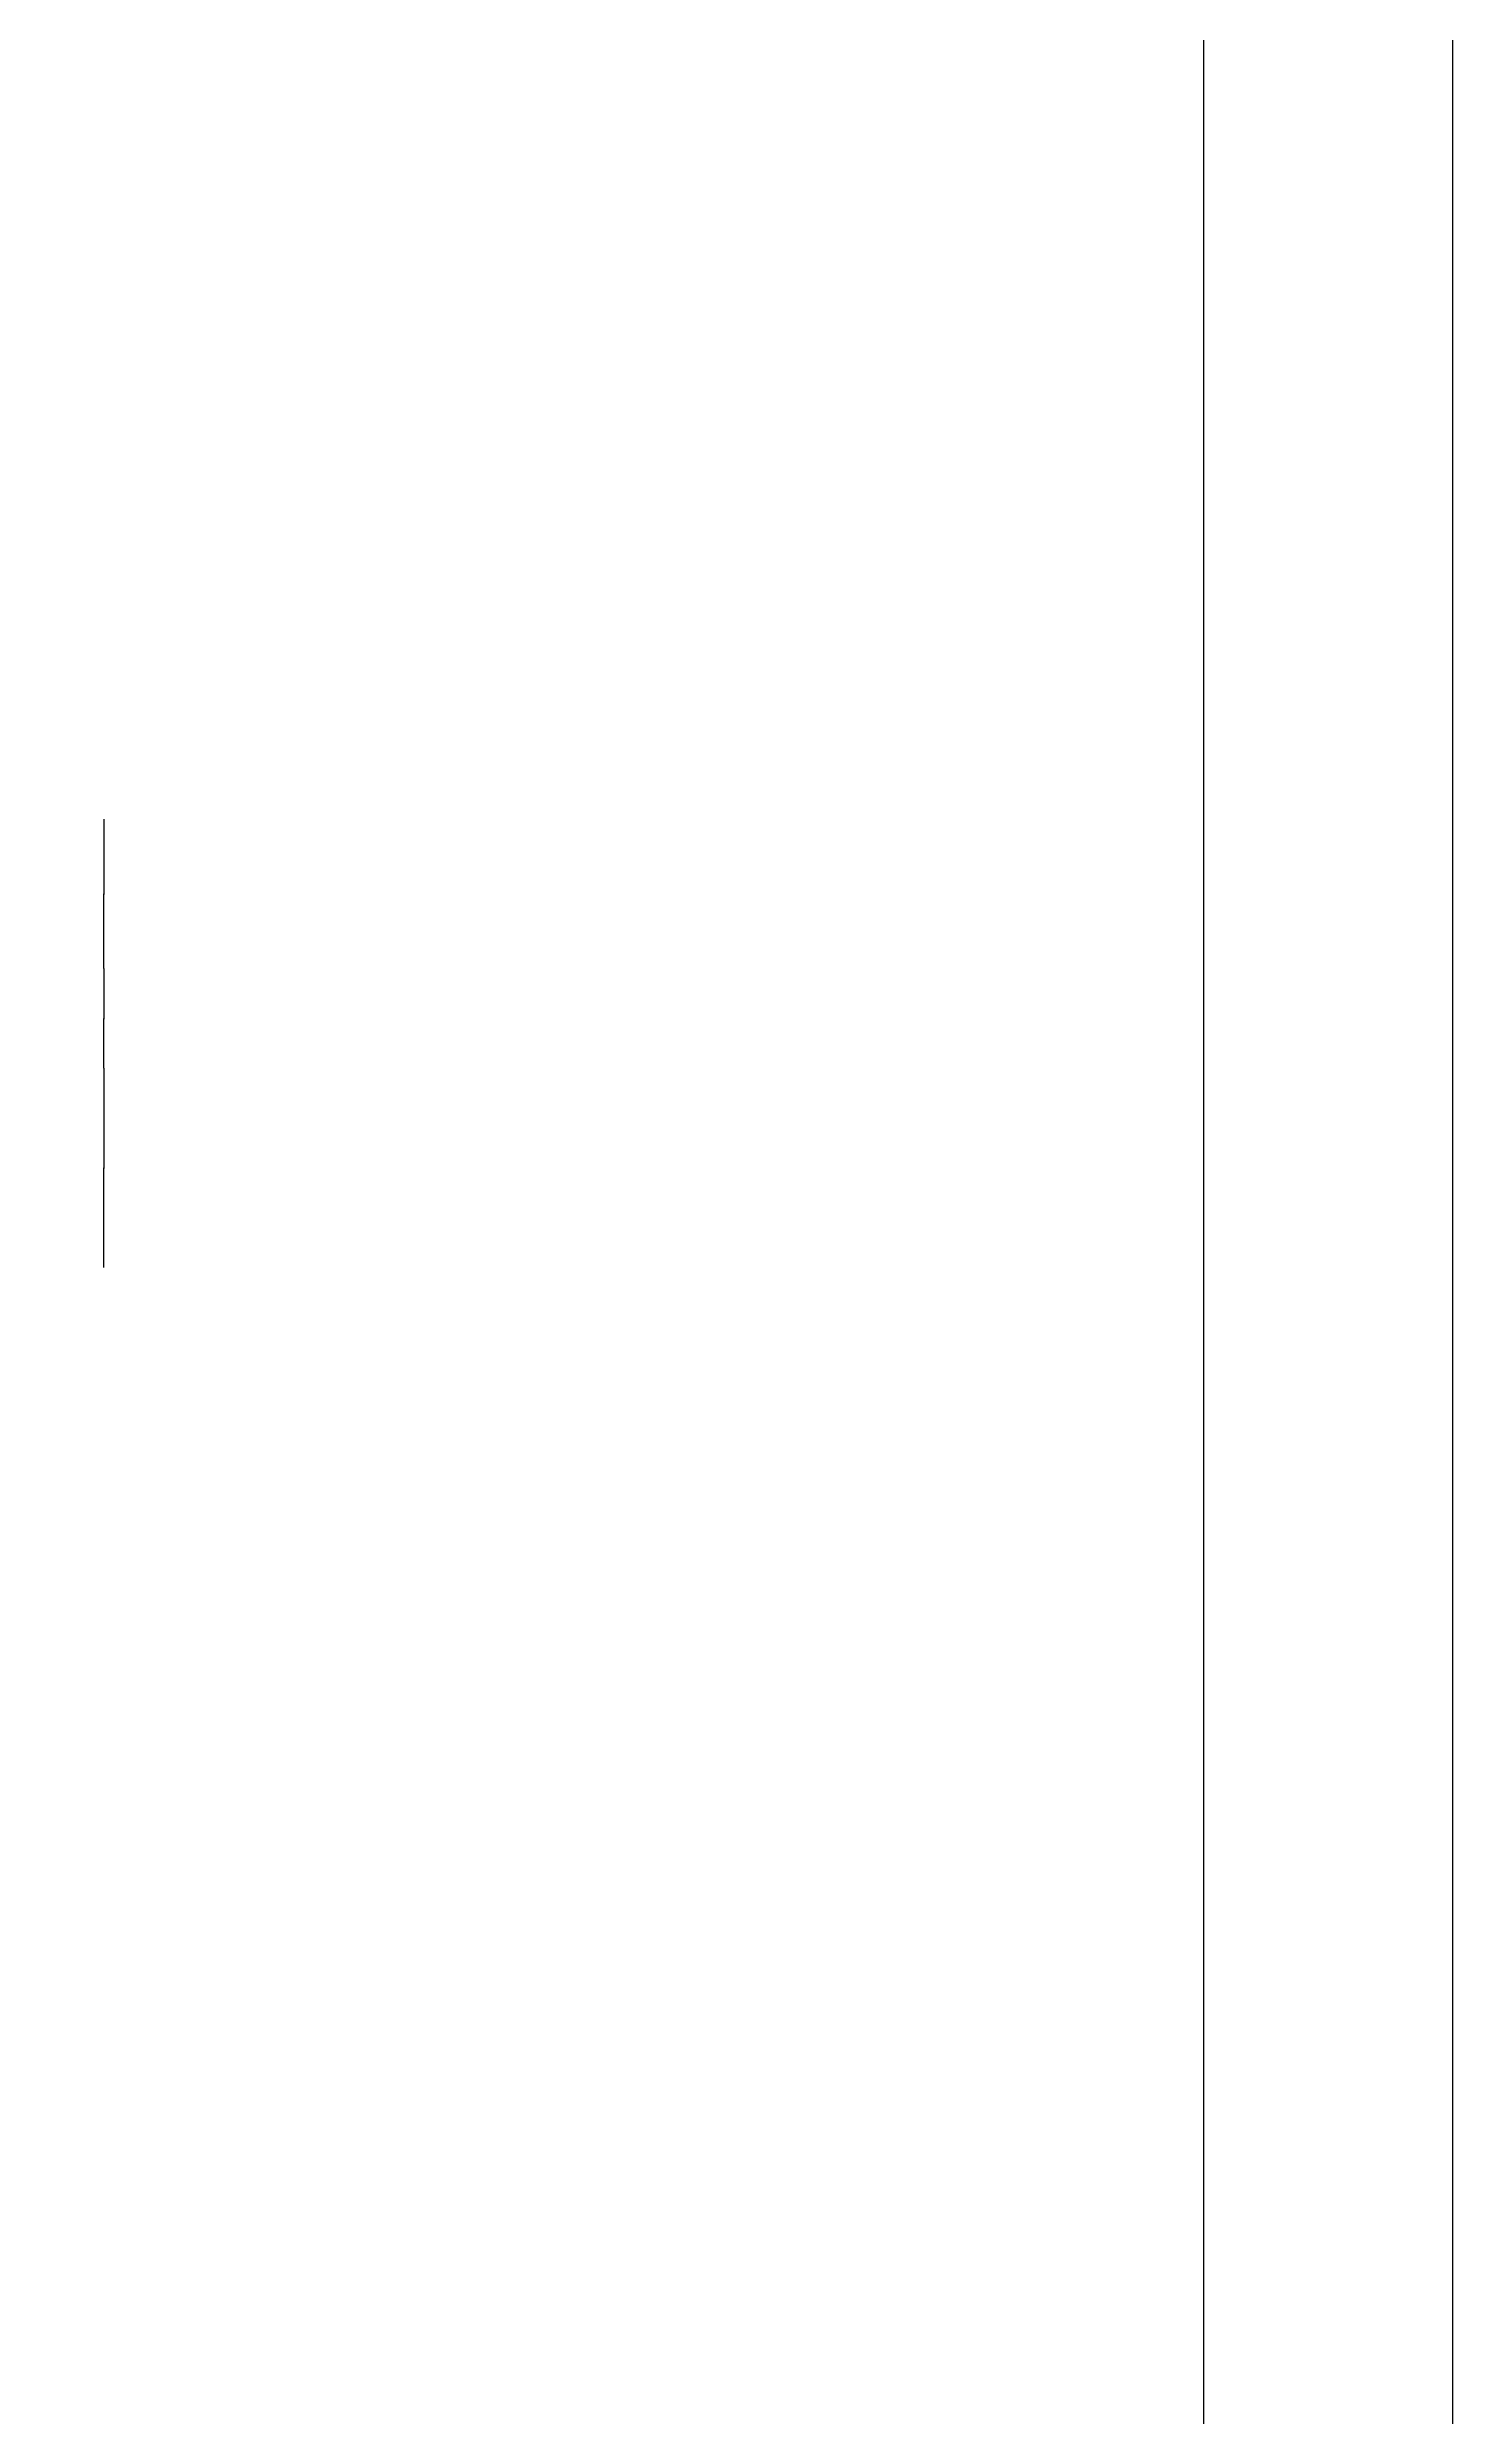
# Model space of a CAD drawing. Header units: metres. Extents: x 0 to 25594, y 0 to 38169.
# Drawn here: x 16443 to 17854, y 30086 to 32465 of the extents above; entities that cross this region are included whole.
import ezdxf

# ---------------------------------------------------------------- set-up
doc = ezdxf.new("R2010")
doc.units = ezdxf.units.M
doc.layers.add('L', color=65, linetype='Continuous')
doc.layers.add('TK', color=143, linetype='Continuous')
doc.dimstyles.get("Standard").update_dxf_attribs({"dimtxt": 2.5, "dimasz": 2.5, "dimexe": 1.25, "dimexo": 0.625, "dimtad": 1, "dimcen": 2.5, "dimazin": 3, "dimtfac": 1, "dimtmove": 0, "dimatfit": 3})

# ---------------------------------------------------------------- blocks, each defined once
blk = doc.blocks.new('*D22')
for p, q in [((16500, 31440), (16500, 31340)), ((16499.75, 31340), (16499.5, 31340)), ((16500, 31240), (16500, 31340)), ((16500, 31340), (16500, 31340)), ((16500.25, 31340), (16500.5, 31340))]:
    blk.add_line(p, q)
at = {"layer": 'Defpoints'}
for p in [(16500, 31440), (16500, 31340), (16500, 31240)]:
    blk.add_point(p, dxfattribs=at)
at = {"layer": 'L', "insert": (16500, 31341.125), "char_height": 1, "attachment_point": 5}
blk.add_mtext('0', dxfattribs=at)
blk = doc.blocks.new('*D23')
for p, q in [((16500, 31540), (16500, 31490)), ((16499.75, 31490), (16499.5, 31490)), ((16500, 31440), (16500, 31490)), ((16500, 31490), (16500, 31490)), ((16500.25, 31490), (16500.5, 31490))]:
    blk.add_line(p, q)
at = {"layer": 'Defpoints'}
for p in [(16500, 31540), (16500, 31490), (16500, 31440)]:
    blk.add_point(p, dxfattribs=at)
at = {"layer": 'L', "insert": (16500, 31491.125), "char_height": 1, "attachment_point": 5}
blk.add_mtext('0', dxfattribs=at)
blk = doc.blocks.new('*D24')
for p, q in [((16500, 31690), (16500, 31615)), ((16499.75, 31615), (16499.5, 31615)), ((16500, 31540), (16500, 31615)), ((16500, 31615), (16500, 31615)), ((16500.25, 31615), (16500.5, 31615))]:
    blk.add_line(p, q)
at = {"layer": 'Defpoints'}
for p in [(16500, 31690), (16500, 31615), (16500, 31540)]:
    blk.add_point(p, dxfattribs=at)
at = {"layer": 'L', "insert": (16500, 31616.125), "char_height": 1, "attachment_point": 5}
blk.add_mtext('0', dxfattribs=at)

msp = doc.modelspace()

# ---------------------------------------------------------------- linework, layer by layer
at = {"layer": 'TK'}
msp.add_lwpolyline([(10429, 38010), (17854, 38010), (17854, 27660), (10429, 27660)], close=True, dxfattribs=at)
msp.add_lwpolyline([(17604, 37385), (17604, 27910), (10679, 27910), (10679, 37385), (17604, 37385)], dxfattribs=at)

# ---------------------------------------------------------------- dimensions: what is measured, and where the dimension line sits
at = {"layer": 'L'}
for base, p1, p2, picture, middle in [((16500, 31615), (16500, 31540), (16500, 31690), '*D24', (16500, 31616.125)), ((16500, 31490), (16500, 31440), (16500, 31540), '*D23', (16500, 31491.125)), ((16500, 31340), (16500, 31240), (16500, 31440), '*D22', (16500, 31341.125))]:
    dim = msp.add_linear_dim(base=base, p1=p1, p2=p2, dimstyle='Standard', dxfattribs=at)
    dim.commit()
    dim.dimension.update_dxf_attribs({"geometry": picture, "text_midpoint": middle})

doc.saveas('drawing.dxf')
